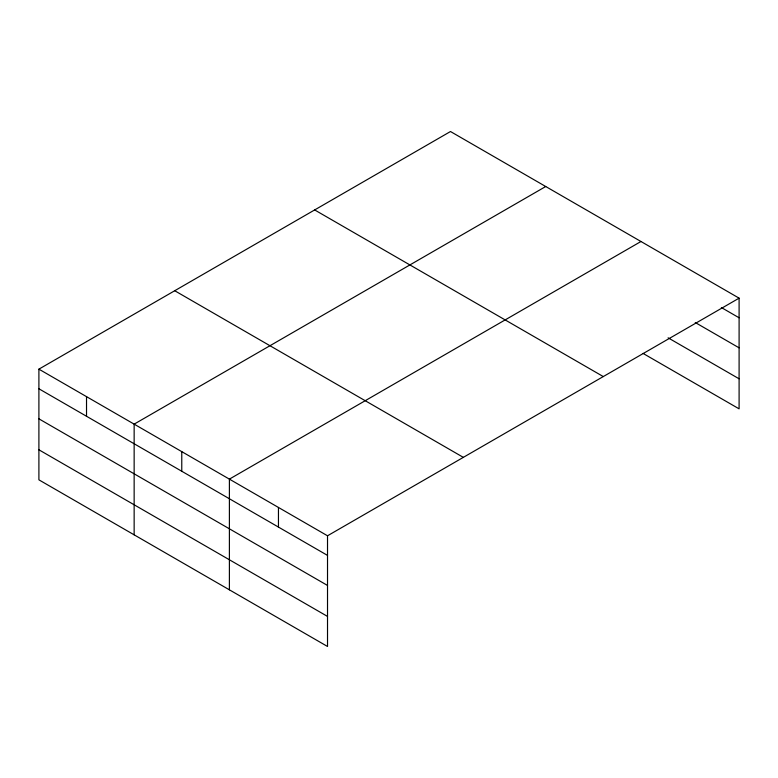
<?xml version="1.0" encoding="UTF-8"?>
<svg xmlns="http://www.w3.org/2000/svg" width="778" height="778" viewBox="0 0 778 778"><rect width="100%" height="100%" fill="white"/><g stroke="black" fill="none" stroke-linecap="round" stroke-linejoin="round"><path stroke-width="1.17" d="M643.056 353.406L739.1 408.849L739.1 298.159L450.481 131.521L38.9 369.151L38.9 479.841L327.519 646.479L327.519 535.779L38.9 369.151M545.728 186.516L134.147 424.136L134.147 534.836M640.965 241.501L229.393 479.122L229.393 589.821M327.519 535.779L739.1 298.159M721.352 307.534L739.1 317.784M695.25 322.52L739.1 347.834M668.108 337.817L739.1 378.798M314.662 209.943L603.281 376.571M174.719 290.729L463.338 457.367M38.9 388.776L327.519 555.404M38.9 418.827L327.519 585.455M38.9 449.791L327.519 616.419M278.456 507.45L278.456 527.076M181.77 451.629L181.77 471.254M86.523 396.644L86.523 416.269"/></g></svg>
